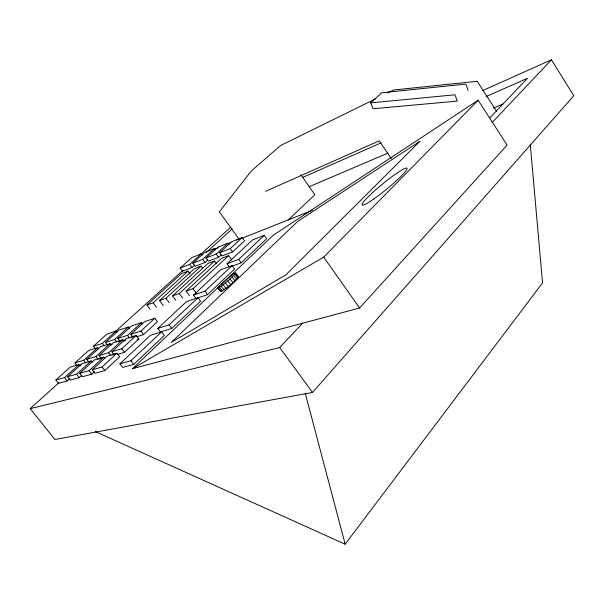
<?xml version="1.0" encoding="UTF-8"?>
<svg xmlns="http://www.w3.org/2000/svg" width="604" height="604" viewBox="0 0 604 604"><rect width="100%" height="100%" fill="white"/><g stroke="black" fill="none" stroke-linecap="round" stroke-linejoin="round"><path stroke-width="0.91" d="M217.704 288.085C224.424 284.439 230.358 278.988 235.439 273.272L234.85 273.076L230.079 276.345L218.414 286.802L217.704 288.085L220.717 291.619C227.459 288.048 233.408 282.566 238.437 276.813L235.447 272.917M220.717 291.619L217.757 287.685M95.13 431.475L345.171 544.204L542.551 282.868L530.274 144.454M58.86 382.725L30.2 408.659L54.926 439.508L312.502 392.457L573.8 95.681L551.422 59.796L482.702 90.592M219.244 286.432L132.472 368.704L359.606 308.002L507.111 145.088L478.134 100.219L273.227 235.258L221.298 284.492M30.2 408.659L279.675 347.534L302.634 323.223M492.056 122.65L551.422 59.796M489.867 117.81L527.458 78.316L486.129 96.542M132.472 368.704L323.729 257.123L478.134 100.219M288.161 220.037L314.858 194.745L300.845 174.639M133.718 364.423L164.363 335.447L161.645 331.853L150.449 335.311L119.924 363.827L122.71 367.428L133.718 364.423L130.902 360.754L119.924 363.827M171.778 328.433L200.558 301.222L197.953 297.712L186.53 301.592L157.84 328.402L160.505 331.921L171.778 328.433L169.082 324.854L157.84 328.402M207.534 294.631L234.601 269.029L232.102 265.594L220.498 269.852L193.484 295.092L196.036 298.535L207.534 294.631L204.945 291.128L193.484 295.092M230.343 266.787L241.17 262.823L266.689 238.693L264.288 235.333L252.54 239.909L227.059 263.721L229.022 266.417M130.902 360.754L161.645 331.853M169.082 324.854L197.953 297.712M204.945 291.128L232.102 265.594M227.059 263.721L238.693 259.403L264.288 235.333M104.824 370.562L119.645 356.805L116.904 353.257L106.999 356.201L92.253 369.754L94.994 373.272L104.824 370.562L102.046 366.983L92.253 369.754M117.855 354.261L124.5 352.298L138.852 338.972L136.179 335.462L126.138 338.625L111.846 351.755L113.99 354.54M136.829 336.707L143.563 334.593L157.47 321.683L154.858 318.21L144.696 321.585L130.834 334.314L132.933 337.07M189.392 295.575L186.077 291.12L193.046 288.652L228.584 255.651L231.785 260.052M232.623 251.906L244.567 240.815L242.204 237.538L231.581 241.766L219.66 252.721L222.03 255.975L232.623 251.906L230.23 248.599L219.66 252.721M186.077 291.12L221.502 258.353L228.584 255.651M236.715 240.196L238.791 238.286M104.839 358.557L103.767 357.168L94.254 359.992L79.653 373.317L82.348 376.76L91.785 374.163L94.458 371.702M112.623 354.956L113.982 353.702M131.536 337.523L132.918 336.247M175.802 300.294L172.54 295.922L179.245 293.544L214.548 261.003L216.217 263.284M229.037 244.431L228.108 243.148L217.87 247.225L206.017 258.036L208.35 261.23L218.565 257.304L221.2 254.873M102.046 366.983L116.904 353.257M111.846 351.755L121.782 348.757L136.179 335.462M130.834 334.314L140.906 331.098L154.858 318.21M230.23 248.599L242.204 237.538M172.54 295.922L207.723 263.608L214.548 261.003M92.201 362.279L91.144 360.92L82.001 363.638L67.542 376.737L70.2 380.112L79.267 377.613L82.031 375.084M99.23 359.342L101.238 357.5M118.641 341.577L120.007 340.324M163.254 305.548L159.501 300.55L165.957 298.263L201.019 266.16L202.665 268.402M215.432 249.822L214.518 248.561L204.635 252.495L192.85 263.17L195.16 266.296L205.013 262.513L207.784 259.969M79.653 373.317L89.052 370.66L103.767 357.168M101.162 358.346L99.048 355.62L108.592 352.736L122.861 339.659L123.911 341.034M119.932 341.154L117.855 338.459L127.542 335.363L141.374 322.679L142.401 324.038M206.017 258.036L216.202 254.065L228.108 243.148M99.048 355.62L113.205 342.702L122.861 339.659M117.855 338.459L131.597 325.926L141.374 322.679M159.501 300.55L194.435 268.674L201.019 266.16M80.053 365.858L79.011 364.522L70.207 367.141L55.9 380.029L58.513 383.336L67.233 380.935L69.973 378.444M150.283 309.459L146.923 305.012L153.152 302.8L187.972 271.143L190.139 274.073M202.302 255.016L201.396 253.778L191.853 257.576L180.151 268.116L182.423 271.188L191.936 267.534L194.692 265.028M67.542 376.737L76.58 374.186L91.144 360.92M88.826 362.007L86.742 359.335L95.923 356.564L110.056 343.691L111.091 345.043M107.421 345.088L105.383 342.445L114.692 339.471L128.403 326.983L129.422 328.312M192.85 263.17L202.68 259.335L214.518 248.561M86.742 359.335L100.77 346.62L110.056 343.691M105.383 342.445L118.996 330.101L128.403 326.983M146.923 305.012L181.615 273.567L187.972 271.143M370.645 102.869L454.971 94.798L457.266 101.11L373 108.758L370.645 102.869L381.803 92.744L465.865 84.084L468.1 90.343M206.319 252.434L232.11 229.029M114.79 332.117L183.306 270.124M200.785 254.307L230.841 227.104M55.9 380.029L64.59 377.568L79.011 364.522M76.957 365.526L74.911 362.906L83.745 360.241L97.735 347.579L98.762 348.893M95.379 348.87L93.371 346.281L102.333 343.419L115.923 331.12L116.919 332.427M180.151 268.116L189.633 264.424L201.396 253.778M74.911 362.906L88.803 350.396L97.735 347.579M93.371 346.281L106.863 334.125L115.923 331.12M375.786 98.716L280.566 145.541L251.226 171.083L219.335 211.845L239.108 239.237M387.579 92.91L393.476 90.011L477.228 81.283L496.616 111.415M265.549 191.325L379.267 140.838L391.196 158.527M302.717 177.402L381.079 142.854M309.18 186.704L387.942 153.114M493.528 108.078L503.041 104.016M214.209 249.301L218.588 247.564M228.237 243.737L230.864 242.687M242.257 238.165L312.389 210.313M110.479 344.952L112.178 344.423M123.095 341.003L125.745 340.173M137.176 339.486L138.852 338.972M79.245 365.662L81.019 365.133M219.38 287.33L222.408 290.879M218.255 287.965L221.275 291.506M233.642 275.416L236.662 278.98M231.974 277.062L234.994 280.633M229.928 278.95L232.955 282.521M227.64 280.951L230.675 284.522M225.284 282.921L228.32 286.485M223.019 284.718L226.055 288.282M221.004 286.221L224.039 289.784M235.439 273.272L238.437 276.813M234.82 274.125L237.833 277.674M64.59 377.568L67.233 380.935M76.58 374.186L79.267 377.613M83.745 360.241L85.813 362.898M89.052 370.66L91.785 374.163M95.923 356.564L98.029 359.274M102.333 343.419L104.364 346.047M108.592 352.736L110.736 355.507M114.692 339.471L116.753 342.151M121.782 348.757L124.5 352.298M127.542 335.363L129.633 338.104M140.906 331.098L143.563 334.593M153.152 302.8L156.534 307.293M165.957 298.263L169.196 302.589M179.245 293.544L182.536 297.961M193.046 288.652L196.383 293.151M189.633 264.424L191.936 267.534M202.68 259.335L205.013 262.513M216.202 254.065L218.565 257.304M279.675 347.534L312.502 392.457M238.693 259.403L241.17 262.823M323.729 257.123L359.606 308.002M305.239 393.249L345.171 544.204M419.878 141.298L285.926 274.797L171.279 342.408L297.727 221.396L419.878 141.298M373.755 198.995L368.923 202.204A29.015 3.307 -39.3 0 1 367.979 197.01A29.015 3.307 -39.3 0 1 399.471 171.445L403.291 169.211A29.015 3.307 -39.3 0 1 401.177 176.142A29.015 3.307 -39.3 0 1 373.755 198.995"/></g></svg>
